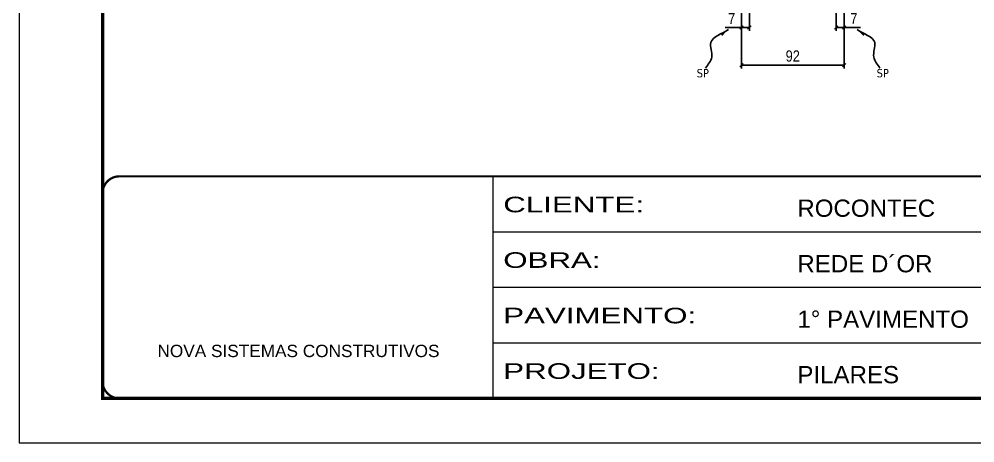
# Model space of a CAD drawing. Extents: x 2949 to 9203, y -16089 to 12527.
# Drawn here: x 2949 to 3807, y 5734 to 6114 of the extents above; entities that cross this region are included whole.
import ezdxf

# ---------------------------------------------------------------- set-up
doc = ezdxf.new("R2010")
doc.units = 0
doc.linetypes.add('CONTINUO', pattern=[0])
doc.linetypes.add('DASHED', pattern=[0.75, 0.5, -0.25])
doc.layers.add('COTA', color=241, linetype='Continuous')
doc.layers.add('texto', color=7, linetype='Continuous')
doc.layers.add('Folhas', color=255, linetype='Continuous', lineweight=9)
doc.layers.add('SARRAFO DE PRESSAO', color=251, linetype='DASHED', lineweight=9)
doc.styles.add('ARIAL', font='arial.ttf')
doc.styles.add('COTA TECNICA', font='techl___.ttf', dxfattribs={"height": 10})
doc.styles.add('COTA TECNICA-50', font='techl___.ttf', dxfattribs={"height": 10})
doc.styles.get("Standard").update_dxf_attribs({"font": 'arial.ttf'})
doc.styles.add('Tecnologia', font='')
doc.styles.get('Tecnologia').set_extended_font_data('Forgotten Futurist')
doc.dimstyles.new('COTA PAINEL-50', dxfattribs={"dimtxt": 10, "dimasz": 3, "dimexe": 3, "dimexo": 3, "dimgap": 3, "dimtad": 1, "dimdec": 1, "dimzin": 12, "dimdsep": 46, "dimtxsty": 'COTA TECNICA-50', "dimblk1": 'OBLIQUE', "dimblk2": 'OBLIQUE', "dimsah": 1, "dimcen": 0.9, "dimclrd": 4, "dimclre": 4, "dimclrt": 240, "dimadec": 1, "dimazin": 3, "dimtfac": 1, "dimtdec": 1, "dimtmove": 0, "dimatfit": 3, "dimfxl": 1, "dimtolj": 1, "dimtzin": 12, "dimarcsym": 0})
doc.dimstyles.new('PAINEL', dxfattribs={"dimtxt": 10, "dimasz": 3, "dimexe": 3, "dimexo": 3, "dimgap": 3, "dimtad": 1, "dimdec": 1, "dimzin": 12, "dimdsep": 46, "dimtxsty": 'COTA TECNICA', "dimblk1": 'OBLIQUE', "dimblk2": 'OBLIQUE', "dimsah": 1, "dimcen": 0.9, "dimclrd": 4, "dimclre": 4, "dimclrt": 240, "dimadec": 1, "dimazin": 3, "dimtfac": 1, "dimtdec": 1, "dimtmove": 0, "dimatfit": 3, "dimfxl": 1, "dimtolj": 1, "dimtzin": 12, "dimarcsym": 0})
doc.dimstyles.get("Standard").update_dxf_attribs({"dimtxt": 0.18, "dimasz": 0.18, "dimexe": 0.18, "dimexo": 0.0625, "dimgap": 0.09, "dimtad": 0, "dimtih": 1, "dimtoh": 1, "dimdec": 4, "dimzin": 0, "dimdsep": 46, "dimtxsty": 'Standard', "dimcen": 0.09, "dimadec": 0, "dimazin": 0, "dimtfac": 1, "dimtdec": 4, "dimtofl": 0, "dimtmove": 0, "dimatfit": 3, "dimfxl": 1, "dimtolj": 1, "dimtzin": 0, "dimarcsym": 0})

# ---------------------------------------------------------------- blocks, each defined once
blk = doc.blocks.new('9999999999')
at = {"color": 30, "linetype": 'CONTINUO'}
for p, q in [((98564.56, 34230.21), (98564.56, 34429.45)), ((98564.56, 34379.64), (99583.98, 34379.64)), ((98564.56, 34329.83), (99487.98, 34329.83)), ((98564.56, 34280.02), (99487.98, 34280.02))]:
    blk.add_line(p, q, dxfattribs=at)
at = {"color": 30, "linetype": 'CONTINUO', "const_width": 2}
blk.add_lwpolyline([(99583.98, 34230.21), (99583.98, 34414.45, 0.414214), (99568.98, 34429.45), (98228.98, 34429.45, 0.414214), (98213.98, 34414.45), (98213.98, 34245.21, 0.414214), (98228.98, 34230.21), (99583.98, 34230.21)], format="xyb", dxfattribs=at)
at = {"layer": 'Folhas'}
blk.add_lwpolyline([(98138.98, 34190.21), (99623.98, 34190.21), (99623.98, 35240.21), (98138.98, 35240.21)], close=True, dxfattribs=at)
at = {"layer": 'Folhas', "color": 30, "const_width": 3}
blk.add_lwpolyline([(98213.98, 34230.21), (99583.98, 34230.21), (99583.98, 35200.21), (98213.98, 35200.21)], close=True, dxfattribs=at)
at = {"color": 7, "linetype": 'Continuous', "ltscale": 5, "style": 'ARIAL'}
for s, height, p in [('ROCONTEC', 15.483, (98837.68, 34393.13)), ('REDE D´OR', 15.483, (98837.68, 34343.32)), ('1° PAVIMENTO', 15.4829, (98837.68, 34293.51)), ('NOVA SISTEMAS CONSTRUTIVOS', 11.0592, (98263.19, 34267.21)), ('PILARES', 15.483, (98837.68, 34243.7))]:
    blk.add_text(s, height=height, dxfattribs=at).set_placement(p)
at = {"layer": 'Folhas', "color": 7, "style": 'Tecnologia', "width": 1.5}
for s, p in [('CLIENTE:', (98573.65, 34397.17)), ('OBRA:', (98573.65, 34347.31)), ('PAVIMENTO:', (98573.65, 34297.5)), ('PROJETO:', (98573.65, 34247.69))]:
    blk.add_text(s, height=14, dxfattribs=at).set_placement(p)
blk = doc.blocks.new('_Oblique')
at = {"color": 0, "linetype": 'ByBlock', "lineweight": -2}
blk.add_line((-0.5, -0.5), (0.5, 0.5), dxfattribs=at)
blk = doc.blocks.new('*D719')
at = {"layer": 'COTA', "color": 4, "lineweight": -2, "transparency": 16777216}
for p, q in [((3597.64, 6124.14), (3597.64, 6069.97)), ((3689.64, 6124.14), (3689.64, 6069.97)), ((3597.64, 6072.97), (3689.64, 6072.97))]:
    blk.add_line(p, q, dxfattribs=at)
at = {"layer": 'Defpoints', "color": 0, "transparency": 16777216}
for p in [(3597.64, 6127.14), (3689.64, 6127.14), (3689.64, 6072.97)]:
    blk.add_point(p, dxfattribs=at)
at = {"layer": 'COTA', "color": 4, "lineweight": -2, "transparency": 16777216, "xscale": 3, "yscale": 3, "zscale": 3, "rotation": 180}
blk.add_blockref('_Oblique', (3597.64, 6072.97), dxfattribs=at)
at = {"layer": 'COTA', "color": 4, "lineweight": -2, "transparency": 16777216, "xscale": 3, "yscale": 3, "zscale": 3}
blk.add_blockref('_Oblique', (3689.64, 6072.97), dxfattribs=at)
at = {"layer": 'COTA', "color": 240, "transparency": 16777216, "insert": (3643.64, 6081.05), "char_height": 10, "attachment_point": 5, "style": 'COTA TECNICA'}
blk.add_mtext('\\A1;92', dxfattribs=at)
blk = doc.blocks.new('*D720')
at = {"layer": 'COTA', "color": 4, "lineweight": -2, "transparency": 16777216}
for p, q in [((3682.64, 6124.14), (3682.64, 6103.63)), ((3689.64, 6122.14), (3689.64, 6103.63)), ((3682.64, 6106.63), (3689.64, 6106.63)), ((3689.64, 6106.63), (3704.38, 6106.63))]:
    blk.add_line(p, q, dxfattribs=at)
at = {"layer": 'Defpoints', "color": 0, "transparency": 16777216}
for p in [(3682.64, 6127.14), (3689.64, 6125.14), (3689.64, 6106.63)]:
    blk.add_point(p, dxfattribs=at)
at = {"layer": 'COTA', "color": 4, "lineweight": -2, "transparency": 16777216, "xscale": 3, "yscale": 3, "zscale": 3, "rotation": 180}
blk.add_blockref('_Oblique', (3682.64, 6106.63), dxfattribs=at)
at = {"layer": 'COTA', "color": 4, "lineweight": -2, "transparency": 16777216, "xscale": 3, "yscale": 3, "zscale": 3}
blk.add_blockref('_Oblique', (3689.64, 6106.63), dxfattribs=at)
at = {"layer": 'COTA', "color": 240, "transparency": 16777216, "insert": (3698.51, 6114.71), "char_height": 10, "attachment_point": 5, "style": 'COTA TECNICA-50'}
blk.add_mtext('\\A1;7', dxfattribs=at)
blk = doc.blocks.new('*D721')
at = {"layer": 'COTA', "color": 4, "lineweight": -2, "transparency": 16777216}
for p, q in [((3597.64, 6122.14), (3597.64, 6103.63)), ((3604.64, 6124.14), (3604.64, 6103.63)), ((3597.64, 6106.63), (3582.91, 6106.63)), ((3604.64, 6106.63), (3597.64, 6106.63))]:
    blk.add_line(p, q, dxfattribs=at)
at = {"layer": 'Defpoints', "color": 0, "transparency": 16777216}
for p in [(3604.64, 6127.14), (3597.64, 6125.14), (3597.64, 6106.63)]:
    blk.add_point(p, dxfattribs=at)
at = {"layer": 'COTA', "color": 4, "lineweight": -2, "transparency": 16777216, "xscale": 3, "yscale": 3, "zscale": 3, "rotation": 180}
blk.add_blockref('_Oblique', (3597.64, 6106.63), dxfattribs=at)
at = {"layer": 'COTA', "color": 4, "lineweight": -2, "transparency": 16777216, "xscale": 3, "yscale": 3, "zscale": 3}
blk.add_blockref('_Oblique', (3604.64, 6106.63), dxfattribs=at)
at = {"layer": 'COTA', "color": 240, "transparency": 16777216, "insert": (3588.78, 6114.71), "char_height": 10, "attachment_point": 5, "style": 'COTA TECNICA-50'}
blk.add_mtext('\\A1;7', dxfattribs=at)

msp = doc.modelspace()

# ---------------------------------------------------------------- block references
at = {"layer": 'SARRAFO DE PRESSAO', "color": 6, "linetype": 'ByBlock'}
msp.add_blockref('9999999999', (-95189.94, -28456.35), dxfattribs=at)

# ---------------------------------------------------------------- texts
at = {"layer": 'texto', "color": 0, "char_height": 7.5, "attachment_point": 5}
for insert in [(3562.87, 6065.65), (3724.42, 6065.65)]:
    msp.add_mtext('{\\fTahoma|b0|i0|c0|p34;\\C4;SP}', dxfattribs=dict(at, insert=insert))

# ---------------------------------------------------------------- dimensions: what is measured, and where the dimension line sits
at = {"layer": 'COTA'}
for base, p1, p2, angle, picture, middle in [((3597.64, 6106.63), (3604.64, 6127.14), (3597.64, 6125.14), 180, '*D721', (3588.78, 6114.71)), ((3689.64, 6106.63), (3682.64, 6127.14), (3689.64, 6125.14), 0, '*D720', (3698.51, 6114.71))]:
    dim = msp.add_linear_dim(base=base, p1=p1, p2=p2, angle=angle, dimstyle='COTA PAINEL-50', dxfattribs=at)
    dim.commit()
    dim.dimension.update_dxf_attribs({"geometry": picture, "text_midpoint": middle})
dim = msp.add_linear_dim(base=(3689.64, 6072.97), p1=(3597.64, 6127.14), p2=(3689.64, 6127.14), angle=0, dimstyle='PAINEL', override={"dimarcsym": 2}, dxfattribs=at)
dim.commit()
dim.dimension.update_dxf_attribs({"geometry": '*D719', "text_midpoint": (3643.64, 6081.05)})

# ---------------------------------------------------------------- leaders
at = {"layer": 'COTA', "path_type": 1}
for points in [[(3585.82, 6104.96), (3570.03, 6093.13), (3570.96, 6080.12), (3565.4, 6070.34)], [(3701.47, 6104.96), (3717.26, 6093.13), (3716.33, 6080.12), (3721.89, 6070.34)]]:
    msp.add_leader(points, dimstyle='Standard', override={"dimasz": 8}, dxfattribs=at)

doc.saveas('drawing.dxf')
